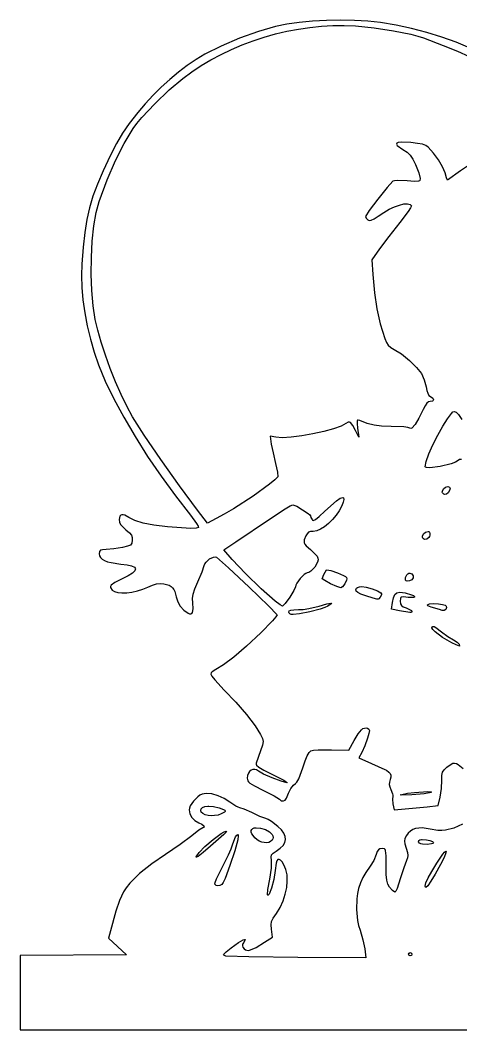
# Model space of a CAD drawing. Extents: x -97 to 313, y -48 to 345.
# Drawn here: x -96.9 to 73.7, y -47.6 to 342.8 of the extents above; entities that cross this region are included whole.
import ezdxf

# ---------------------------------------------------------------- set-up
doc = ezdxf.new("R2010")
doc.units = 0

msp = doc.modelspace()

# ---------------------------------------------------------------- linework, layer by layer
at = {"layer": 'Layer 1'}
for p, q in [((1.931458, 340.356389), (-4.726543, 338.451162)), ((6.27641, 341.229483), (1.931458, 340.356389)), ((11.106612, 341.918237), (6.27641, 341.229483)), ((10.775678, 339.402906), (15.222958, 340.053495)), ((16.283658, 342.417496), (11.106612, 341.918237)), ((15.222958, 340.053495), (19.667636, 340.503406)), ((21.669143, 342.722107), (16.283658, 342.417496)), ((19.667636, 340.503406), (24.094584, 340.748065)), ((27.124661, 342.826914), (21.669143, 342.722107)), ((24.094584, 340.748065), (28.488678, 340.782899)), ((32.511807, 342.726764), (27.124661, 342.826914)), ((28.488678, 340.782899), (32.834792, 340.603333)), ((37.692176, 342.416501), (32.511807, 342.726764)), ((32.834792, 340.603333), (40.150109, 339.883949)), ((42.527361, 341.890972), (37.692176, 342.416501)), ((40.150109, 339.883949), (47.647049, 338.762845)), ((48.614459, 340.90697), (42.527361, 341.890972)), ((54.629792, 339.643739), (48.614459, 340.90697)), ((60.537973, 338.113101), (54.629792, 339.643739)), ((-12.020794, 335.827645), (-19.178399, 332.789594)), ((-4.726543, 338.451162), (-12.020794, 335.827645)), ((-6.736948, 334.885248), (-2.430518, 336.29281)), ((-2.430518, 336.29281), (1.933814, 337.51799)), ((1.933814, 337.51799), (6.340921, 338.556213)), ((6.340921, 338.556213), (10.775678, 339.402906)), ((47.647049, 338.762845), (54.319371, 337.415458)), ((54.319371, 337.415458), (57.03185, 336.711732)), ((57.03185, 336.711732), (59.160833, 336.017222)), ((59.160833, 336.017222), (66.884414, 333.043408)), ((66.303618, 336.326881), (60.537973, 338.113101)), ((71.891341, 334.296901), (66.303618, 336.326881)), ((-19.178399, 332.789594), (-25.426458, 329.640764)), ((-15.115601, 331.54127), (-10.970352, 333.299877)), ((-10.970352, 333.299877), (-6.736948, 334.885248)), ((66.884414, 333.043408), (72.341173, 330.812164)), ((77.265756, 332.034985), (71.891341, 334.296901)), ((-25.426458, 329.640764), (-28.80752, 327.609991)), ((-23.081137, 327.522647), (-19.157572, 329.614002)), ((-19.157572, 329.614002), (-15.115601, 331.54127)), ((72.341173, 330.812164), (76.858822, 328.751487)), ((-32.220352, 325.297174), (-35.630341, 322.732004)), ((-28.80752, 327.609991), (-32.220352, 325.297174)), ((-30.512546, 322.865968), (-26.87117, 325.271777)), ((-26.87117, 325.271777), (-23.081137, 327.522647)), ((-39.186752, 315.884783), (-33.990139, 320.309792)), ((-35.630341, 322.732004), (-39.002873, 319.94417)), ((-33.990139, 320.309792), (-30.512546, 322.865968)), ((-42.303336, 316.963362), (-45.497117, 313.819271)), ((-39.002873, 319.94417), (-42.303336, 316.963362)), ((-45.497117, 313.819271), (-48.549603, 310.541587)), ((-44.785795, 310.514063), (-39.186752, 315.884783)), ((-48.549603, 310.541587), (-51.426181, 307.16)), ((-49.784787, 305.208152), (-44.785795, 310.514063)), ((-51.426181, 307.16), (-54.774846, 302.881558)), ((-51.74599, 302.895287), (-49.784787, 305.208152)), ((-54.774846, 302.881558), (-57.363001, 299.13611)), ((-56.715378, 295.200537), (-53.18125, 300.977569)), ((-53.18125, 300.977569), (-51.74599, 302.895287)), ((-57.363001, 299.13611), (-59.650627, 295.200141)), ((-59.650627, 295.200141), (-62.097708, 290.350139)), ((-60.075497, 288.607375), (-56.715378, 295.200537)), ((48.83485, 295.291182), (48.712914, 294.902358)), ((48.712914, 294.902358), (49.079825, 294.368438)), ((49.451028, 295.539728), (48.83485, 295.291182)), ((49.079825, 294.368438), (51.258611, 292.846042)), ((50.566843, 295.652814), (49.451028, 295.539728)), ((54.318958, 295.491875), (50.566843, 295.652814)), ((51.258611, 292.846042), (52.844893, 291.795854)), ((56.91425, 295.210507), (54.318958, 295.491875)), ((58.768063, 294.849382), (56.91425, 295.210507)), ((60.081837, 294.353098), (58.768063, 294.849382)), ((61.057014, 293.66625), (60.081837, 294.353098)), ((63.110421, 291.461498), (61.057014, 293.66625)), ((-62.097708, 290.350139), (-64.84091, 284.523194)), ((52.844893, 291.795854), (54.039235, 290.647109)), ((54.039235, 290.647109), (55.053733, 289.144826)), ((55.053733, 289.144826), (56.100486, 287.034028)), ((65.042066, 288.824576), (63.110421, 291.461498)), ((-63.284759, 281.145959), (-60.075497, 288.607375)), ((56.100486, 287.034028), (57.401338, 283.772126)), ((66.606167, 286.130227), (65.042066, 288.824576)), ((67.556944, 283.753194), (66.606167, 286.130227)), ((77.753711, 287.361299), (73.510069, 284.555764)), ((-64.84091, 284.523194), (-67.044051, 279.432)), ((-66.366319, 272.764167), (-63.284759, 281.145959)), ((57.401338, 283.772126), (57.94375, 281.627708)), ((57.94375, 281.627708), (57.832979, 280.88554)), ((68.149864, 281.821847), (67.556944, 283.753194)), ((68.544722, 281.019167), (68.149864, 281.821847)), ((73.510069, 284.555764), (68.544722, 281.019167)), ((-67.044051, 279.432), (-68.781508, 274.793813)), ((45.146162, 278.149198), (41.559407, 273.653021)), ((47.289861, 280.560556), (45.146162, 278.149198)), ((47.945903, 280.729501), (47.289861, 280.560556)), ((49.231598, 280.809795), (47.945903, 280.729501)), ((52.951944, 280.684028), (49.231598, 280.809795)), ((55.739511, 280.491533), (52.951944, 280.684028)), ((57.232378, 280.532759), (55.739511, 280.491533)), ((57.61906, 280.66534), (57.232378, 280.532759)), ((57.832979, 280.88554), (57.61906, 280.66534)), ((-68.781508, 274.793813), (-70.127659, 270.325887)), ((41.559407, 273.653021), (38.18984, 269.206305)), ((-70.127659, 270.325887), (-71.15688, 265.745475)), ((-67.499982, 268.51536), (-66.366319, 272.764167)), ((43.800461, 268.490723), (45.960331, 269.696218)), ((45.960331, 269.696218), (48.039175, 270.659641)), ((48.039175, 270.659641), (49.959958, 271.357341)), ((49.959958, 271.357341), (51.645647, 271.765668)), ((51.645647, 271.765668), (53.019207, 271.860973)), ((53.019207, 271.860973), (54.003604, 271.619606)), ((54.234173, 270.303725), (53.289655, 268.851776)), ((54.003604, 271.619606), (54.325794, 271.36528)), ((54.521806, 271.017917), (54.234173, 270.303725)), ((54.325794, 271.36528), (54.521806, 271.017917)), ((-71.15688, 265.745475), (-71.943548, 260.769833)), ((-68.382781, 263.306163), (-67.499982, 268.51536)), ((38.18984, 269.206305), (36.697708, 266.943333)), ((36.697708, 266.943333), (36.967785, 266.31429)), ((36.967785, 266.31429), (37.614931, 265.611597)), ((37.614931, 265.611597), (38.20215, 265.335627)), ((38.969714, 265.450313), (40.065303, 266.009443)), ((40.065303, 266.009443), (41.636597, 267.066806)), ((41.636597, 267.066806), (43.800461, 268.490723)), ((53.289655, 268.851776), (50.023889, 264.579722)), ((-69.005601, 257.408102), (-68.382781, 263.306163)), ((38.20215, 265.335627), (38.969714, 265.450313)), ((50.023889, 264.579722), (45.793647, 259.223591)), ((-71.943548, 260.769833), (-72.562042, 255.116215)), ((45.793647, 259.223591), (42.236319, 254.455)), ((-72.562042, 255.116215), (-73.086736, 248.501875)), ((-69.359324, 251.092704), (-69.005601, 257.408102)), ((42.236319, 254.455), (39.158333, 250.107014)), ((-69.434833, 244.631495), (-69.359324, 251.092704)), ((39.158333, 250.107014), (39.564028, 244.480208)), ((-73.086736, 248.501875), (-73.229438, 244.148047)), ((-73.229438, 244.148047), (-73.077725, 239.521605)), ((-69.223011, 238.296001), (-69.434833, 244.631495)), ((39.564028, 244.480208), (40.234127, 237.440492)), ((-73.077725, 239.521605), (-72.642032, 234.685354)), ((-68.71474, 232.357748), (-69.223011, 238.296001)), ((-72.642032, 234.685354), (-71.932798, 229.702102)), ((40.234127, 237.440492), (41.189879, 231.221951)), ((-67.900903, 227.088264), (-68.71474, 232.357748)), ((41.189879, 231.221951), (42.501281, 225.456723)), ((-71.932798, 229.702102), (-70.960457, 224.634655)), ((-66.921676, 222.926216), (-67.900903, 227.088264)), ((-70.960457, 224.634655), (-69.735447, 219.545819)), ((-65.571581, 218.26512), (-66.921676, 222.926216)), ((42.501281, 225.456723), (44.238333, 219.776944)), ((-69.735447, 219.545819), (-68.268205, 214.498401)), ((44.238333, 219.776944), (44.858554, 218.235717)), ((-63.917342, 213.278172), (-65.571581, 218.26512)), ((44.858554, 218.235717), (45.574469, 217.129904)), ((45.574469, 217.129904), (46.537334, 216.282663)), ((46.537334, 216.282663), (47.898403, 215.517153)), ((47.898403, 215.517153), (50.671712, 213.786032)), ((-68.268205, 214.498401), (-66.569167, 209.555208)), ((-62.025685, 208.138564), (-63.917342, 213.278172)), ((50.671712, 213.786032), (53.758835, 211.296591)), ((53.758835, 211.296591), (56.563781, 208.575869)), ((-66.569167, 209.555208), (-63.982719, 203.275045)), ((-59.963335, 203.019492), (-62.025685, 208.138564)), ((56.563781, 208.575869), (58.490556, 206.150903)), ((-63.982719, 203.275045), (-60.721423, 196.476806)), ((-57.797016, 198.09415), (-59.963335, 203.019492)), ((58.490556, 206.150903), (59.517938, 203.788686)), ((59.517938, 203.788686), (60.210347, 201.009167)), ((60.210347, 201.009167), (60.48478, 199.630727)), ((60.48478, 199.630727), (60.85645, 198.543628)), ((-60.721423, 196.476806), (-56.857668, 189.278835)), ((-55.593455, 193.535731), (-57.797016, 198.09415)), ((61.086221, 195.225095), (60.442132, 194.693256)), ((60.85645, 198.543628), (61.321788, 197.756641)), ((61.771389, 195.391181), (61.086221, 195.225095)), ((61.321788, 197.756641), (61.877222, 197.278542)), ((62.712083, 195.565305), (61.771389, 195.391181)), ((61.877222, 197.278542), (62.770538, 196.621311)), ((62.955602, 195.761898), (62.712083, 195.565305)), ((62.770538, 196.621311), (63.046979, 196.01279)), ((63.046979, 196.01279), (62.955602, 195.761898)), ((-53.419375, 189.517431), (-55.593455, 193.535731)), ((59.099097, 192.330833), (57.437788, 188.891241)), ((59.794598, 193.745292), (59.099097, 192.330833)), ((60.442132, 194.693256), (59.794598, 193.745292)), ((70.020708, 190.769633), (70.624574, 191.331014)), ((70.624574, 191.331014), (71.084722, 191.528264)), ((71.084722, 191.528264), (71.879002, 191.323102)), ((71.879002, 191.323102), (72.742688, 190.417455)), ((-56.857668, 189.278835), (-52.463843, 181.799477)), ((-48.926573, 182.368972), (-53.419375, 189.517431)), ((30.073713, 187.410797), (29.095347, 186.845139)), ((30.5212, 187.410618), (30.073713, 187.410797)), ((30.959091, 187.209382), (30.5212, 187.410618)), ((33.573499, 187.896717), (33.540893, 186.916117)), ((33.689841, 188.114332), (33.573499, 187.896717)), ((33.882776, 188.186163), (33.689841, 188.114332)), ((34.528125, 188.000486), (33.882776, 188.186163)), ((37.465623, 186.871594), (34.528125, 188.000486)), ((57.437788, 188.891241), (55.947125, 186.429441)), ((66.646602, 185.793823), (68.47753, 188.736683)), ((68.47753, 188.736683), (70.020708, 190.769633)), ((72.742688, 190.417455), (73.990064, 188.376083)), ((20.608337, 183.801986), (16.399319, 182.885212)), ((24.361921, 184.813528), (20.608337, 183.801986)), ((27.308211, 185.850894), (24.361921, 184.813528)), ((29.095347, 186.845139), (27.308211, 185.850894)), ((31.860687, 186.166591), (30.959091, 187.209382)), ((32.887708, 184.208125), (31.860687, 186.166591)), ((34.122431, 181.553472), (32.887708, 184.208125)), ((33.540893, 186.916117), (33.725556, 185.028333)), ((33.725556, 185.028333), (34.122431, 181.553472)), ((40.076621, 186.194467), (37.465623, 186.871594)), ((42.958285, 185.860316), (40.076621, 186.194467)), ((46.707778, 185.760347), (42.958285, 185.860316)), ((51.589273, 185.544267), (46.707778, 185.760347)), ((53.134867, 185.313642), (51.589273, 185.544267)), ((53.895625, 185.019514), (53.134867, 185.313642)), ((54.259624, 184.887451), (53.895625, 185.019514)), ((54.73158, 185.090507), (54.259624, 184.887451)), ((55.947125, 186.429441), (54.73158, 185.090507)), ((64.719338, 182.305462), (66.646602, 185.793823)), ((-52.463843, 181.799477), (-47.612337, 174.157076)), ((-42.512997, 172.913043), (-48.926573, 182.368972)), ((2.046111, 181.544653), (-0.15875, 181.959167)), ((-0.15875, 181.959167), (0.291042, 178.942917)), ((4.558263, 181.392924), (2.046111, 181.544653)), ((8.022422, 181.611737), (4.558263, 181.392924)), ((12.086727, 182.132147), (8.022422, 181.611737)), ((16.399319, 182.885212), (12.086727, 182.132147)), ((62.887152, 178.636011), (64.719338, 182.305462)), ((0.291042, 178.942917), (0.96225, 175.47237)), ((61.34146, 175.149878), (62.887152, 178.636011)), ((-47.612337, 174.157076), (-42.375539, 166.469979)), ((-35.273166, 162.723787), (-42.512997, 172.913043)), ((0.96225, 175.47237), (1.940278, 171.367014)), ((59.875208, 170.185208), (60.273674, 172.211474)), ((60.273674, 172.211474), (61.34146, 175.149878)), ((71.599313, 171.923661), (69.914066, 171.304879)), ((72.654583, 172.548819), (71.599313, 171.923661)), ((73.205182, 172.894309), (72.654583, 172.548819)), ((73.895882, 172.935612), (73.205182, 172.894309)), ((1.940278, 171.367014), (2.692604, 168.000544)), ((2.692604, 168.000544), (2.822222, 166.304653)), ((59.999359, 169.97791), (59.875208, 170.185208)), ((60.352015, 169.843564), (59.999359, 169.97791)), ((61.624073, 169.771772), (60.352015, 169.843564)), ((65.603794, 170.262096), (61.624073, 169.771772)), ((69.914066, 171.304879), (65.603794, 170.262096)), ((-42.375539, 166.469979), (-36.825839, 158.856528)), ((1.706962, 165.115035), (-0.425259, 163.358854)), ((2.822222, 166.304653), (1.706962, 165.115035)), ((-28.301597, 153.375347), (-35.273166, 162.723787)), ((-0.425259, 163.358854), (-6.776563, 158.801213)), ((66.502588, 160.35834), (66.544029, 160.760313)), ((66.613264, 160.007569), (66.502588, 160.35834)), ((66.544029, 160.760313), (66.987166, 161.597082)), ((66.987166, 161.597082), (67.75047, 162.276299)), ((67.75047, 162.276299), (68.641736, 162.556389)), ((68.756389, 160.113403), (68.097222, 159.572367)), ((68.641736, 162.556389), (69.267184, 162.321413)), ((68.641736, 162.556389), (68.641736, 162.556389)), ((69.332294, 160.935339), (68.756389, 160.113403)), ((69.267184, 162.321413), (69.499965, 161.726203)), ((69.499965, 161.726203), (69.332294, 160.935339)), ((-36.825839, 158.856528), (-31.035625, 151.435069)), ((-6.776563, 158.801213), (-14.303647, 153.940553)), ((21.052014, 152.978472), (25.557206, 156.999225)), ((25.557206, 156.999225), (27.01065, 157.993741)), ((27.01065, 157.993741), (27.94, 158.314236)), ((28.101948, 156.454393), (27.543125, 155.024583)), ((27.94, 158.314236), (28.303942, 158.099386)), ((27.94, 158.314236), (27.94, 158.314236)), ((28.356739, 157.479383), (28.101948, 156.454393)), ((28.303942, 158.099386), (28.356739, 157.479383)), ((67.043942, 159.519329), (66.613264, 160.007569)), ((67.5325, 159.374302), (67.043942, 159.519329)), ((68.097222, 159.572367), (67.5325, 159.374302)), ((-24.4475, 148.374722), (-28.301597, 153.375347)), ((-14.303647, 153.940553), (-17.905595, 151.805597)), ((-0.432153, 149.865208), (5.632629, 153.827136)), ((5.632629, 153.827136), (7.658217, 155.031949)), ((7.658217, 155.031949), (8.616597, 155.474375)), ((8.616597, 155.474375), (10.114021, 154.889576)), ((10.114021, 154.889576), (12.415808, 153.554048)), ((12.415808, 153.554048), (14.528962, 152.096096)), ((18.858778, 150.931286), (21.052014, 152.978472)), ((26.586781, 153.170692), (25.384419, 151.383915)), ((27.543125, 155.024583), (26.586781, 153.170692)), ((-58.522645, 150.465322), (-58.587569, 149.732917)), ((-58.587569, 149.732917), (-58.458305, 148.736349)), ((-58.33119, 151.020299), (-58.522645, 150.465322)), ((-58.458305, 148.736349), (-58.025317, 147.815798)), ((-58.018183, 151.396735), (-58.33119, 151.020299)), ((-57.588599, 151.59352), (-58.018183, 151.396735)), ((-57.047415, 151.609545), (-57.588599, 151.59352)), ((-56.399607, 151.443697), (-57.047415, 151.609545)), ((-54.804028, 150.561944), (-56.399607, 151.443697)), ((-52.501571, 149.353603), (-54.804028, 150.561944)), ((-49.316737, 148.365155), (-52.501571, 149.353603)), ((-45.153744, 147.573314), (-49.316737, 148.365155)), ((-31.035625, 151.435069), (-28.665952, 148.230606)), ((-21.078472, 150.085694), (-24.4475, 148.374722)), ((-17.905595, 151.805597), (-21.078472, 150.085694)), ((-13.387917, 141.133958), (-0.432153, 149.865208)), ((14.528962, 152.096096), (15.20449, 151.517557)), ((15.20449, 151.517557), (15.460486, 151.144028)), ((15.460486, 151.144028), (15.643492, 150.513281)), ((15.643492, 150.513281), (16.069028, 149.697639)), ((16.069028, 149.697639), (16.276662, 149.482198)), ((16.276662, 149.482198), (16.555806, 149.414561)), ((16.555806, 149.414561), (17.422882, 149.784546)), ((17.422882, 149.784546), (18.858778, 150.931286)), ((23.998176, 149.71962), (22.490189, 148.233176)), ((25.384419, 151.383915), (23.998176, 149.71962)), ((-58.025317, 147.815798), (-57.220816, 146.868233)), ((-57.220816, 146.868233), (-55.977014, 145.790625)), ((-55.977014, 145.790625), (-54.651017, 144.658749)), ((-54.651017, 144.658749), (-53.88461, 143.735581)), ((-39.916806, 146.954792), (-45.153744, 147.573314)), ((-30.883031, 146.288619), (-39.916806, 146.954792)), ((-28.818366, 146.34761), (-30.883031, 146.288619)), ((-27.922361, 146.654931), (-28.818366, 146.34761)), ((-28.665952, 148.230606), (-28.039577, 147.160772)), ((-28.039577, 147.160772), (-27.922361, 146.654931)), ((14.737598, 144.798674), (14.162455, 144.261808)), ((15.484567, 145.086273), (14.737598, 144.798674)), ((16.483542, 145.173264), (15.484567, 145.086273)), ((17.857135, 145.394626), (16.483542, 145.173264)), ((19.357531, 146.015311), (17.857135, 145.394626)), ((20.922595, 146.97995), (19.357531, 146.015311)), ((22.490189, 148.233176), (20.922595, 146.97995)), ((59.263988, 144.212718), (60.036882, 144.893811)), ((60.036882, 144.893811), (60.96, 145.173264)), ((60.96, 145.173264), (61.344742, 145.078565)), ((60.96, 145.173264), (60.96, 145.173264)), ((61.344742, 145.078565), (61.599284, 144.80094)), ((61.599284, 144.80094), (61.717188, 144.350085)), ((-53.756812, 140.589983), (-54.258587, 139.891664)), ((-53.88461, 143.735581), (-53.560273, 142.821289)), ((-53.560486, 141.716042), (-53.756812, 140.589983)), ((-53.560273, 142.821289), (-53.560486, 141.716042)), ((-18.079861, 138.011875), (-13.387917, 141.133958)), ((13.05765, 141.843692), (12.972718, 141.236404)), ((12.972718, 141.236404), (13.058345, 140.690772)), ((13.678958, 143.427014), (13.05765, 141.843692)), ((13.058345, 140.690772), (13.329586, 140.16085)), ((14.162455, 144.261808), (13.678958, 143.427014)), ((58.793748, 142.95401), (58.827572, 143.365874)), ((58.913889, 142.589167), (58.793748, 142.95401)), ((58.827572, 143.365874), (59.263988, 144.212718)), ((59.230601, 142.240908), (58.913889, 142.589167)), ((59.620175, 142.059688), (59.230601, 142.240908)), ((60.489647, 142.145186), (59.620175, 142.059688)), ((61.265771, 142.739306), (60.489647, 142.145186)), ((61.538661, 143.193864), (61.265771, 142.739306)), ((61.692014, 143.735694), (61.538661, 143.193864)), ((61.717188, 144.350085), (61.692014, 143.735694)), ((-66.23286, 137.359031), (-66.313403, 136.50375)), ((-65.870789, 137.845572), (-66.23286, 137.359031)), ((-65.046518, 138.073512), (-65.870789, 137.845572)), ((-63.579375, 138.152986), (-65.046518, 138.073512)), ((-60.605632, 138.413895), (-63.579375, 138.152986)), ((-57.299931, 138.955556), (-60.605632, 138.413895)), ((-55.346173, 139.415412), (-57.299931, 138.955556)), ((-54.258587, 139.891664), (-55.346173, 139.415412)), ((-14.887222, 134.351806), (-18.079861, 138.011875)), ((13.329586, 140.16085), (13.801499, 139.600695)), ((13.801499, 139.600695), (15.407569, 138.205903)), ((15.407569, 138.205903), (17.315521, 136.379606)), ((-66.313403, 136.50375), (-66.188974, 135.729629)), ((-66.188974, 135.729629), (-65.812534, 135.039141)), ((-65.812534, 135.039141), (-65.17935, 134.430187)), ((-65.17935, 134.430187), (-64.28469, 133.900669)), ((-64.28469, 133.900669), (-63.123824, 133.44849)), ((-63.123824, 133.44849), (-61.692019, 133.07155)), ((-61.692019, 133.07155), (-57.996667, 132.535)), ((-25.398972, 132.592373), (-24.935405, 133.280918)), ((-24.935405, 133.280918), (-23.599866, 134.506114)), ((-23.599866, 134.506114), (-22.117085, 135.250665)), ((-22.117085, 135.250665), (-21.469466, 135.338406)), ((-21.469466, 135.338406), (-20.963819, 135.180833)), ((-20.963819, 135.180833), (-16.309537, 131.087418)), ((-9.748792, 128.929244), (-14.887222, 134.351806)), ((18.168756, 133.236539), (17.111964, 131.332478)), ((17.315521, 136.379606), (17.991147, 135.520754)), ((17.991147, 135.520754), (18.353264, 134.845694)), ((18.397759, 134.116076), (18.168756, 133.236539)), ((18.353264, 134.845694), (18.397759, 134.116076)), ((-57.996667, 132.535), (-55.548063, 132.225833)), ((-55.548063, 132.225833), (-53.779481, 131.812598)), ((-53.496422, 128.995625), (-55.121242, 127.969531)), ((-53.779481, 131.812598), (-52.690472, 131.289128)), ((-52.549389, 129.88681), (-53.496422, 128.995625)), ((-52.690472, 131.289128), (-52.400668, 130.984128)), ((-52.28059, 130.649255), (-52.549389, 129.88681)), ((-52.400668, 130.984128), (-52.28059, 130.649255)), ((-28.142847, 125.602917), (-26.471464, 129.552844)), ((-26.471464, 129.552844), (-25.646944, 131.908819)), ((-25.646944, 131.908819), (-25.398972, 132.592373)), ((-16.309537, 131.087418), (-8.32645, 123.640783)), ((-3.585293, 122.995839), (-9.748792, 128.929244)), ((13.642023, 128.903059), (12.982329, 128.431183)), ((14.155208, 129.077778), (13.642023, 128.903059)), ((14.861225, 129.256795), (14.155208, 129.077778)), ((15.626308, 129.743045), (14.861225, 129.256795)), ((17.111964, 131.332478), (15.626308, 129.743045)), ((20.626155, 128.503966), (21.598819, 130.259583)), ((21.598819, 130.259583), (21.74875, 130.3125)), ((21.74875, 130.3125), (23.387451, 129.991599)), ((21.74875, 130.3125), (21.74875, 130.3125)), ((23.387451, 129.991599), (25.914454, 129.124978)), ((25.914454, 129.124978), (28.281244, 128.10467)), ((53.131682, 128.756671), (53.595764, 128.963125)), ((53.595764, 128.963125), (53.728056, 128.980764)), ((53.728056, 128.980764), (53.860347, 128.980764)), ((53.728056, 128.980764), (53.728056, 128.980764)), ((53.860347, 128.980764), (54.304209, 128.901682)), ((54.304209, 128.901682), (54.67812, 128.686917)), ((-60.270523, 125.382155), (-61.707206, 124.354316)), ((-57.423403, 126.802361), (-60.270523, 125.382155)), ((-55.121242, 127.969531), (-57.423403, 126.802361)), ((-44.118556, 124.820837), (-42.743371, 124.963166)), ((-42.743371, 124.963166), (-41.301458, 124.835625)), ((-29.284819, 122.901109), (-28.142847, 125.602917)), ((10.203398, 125.140394), (9.804859, 124.358949)), ((11.488401, 126.909616), (10.203398, 125.140394)), ((12.982329, 128.431183), (11.488401, 126.909616)), ((19.958403, 126.837639), (20.626155, 128.503966)), ((20.968211, 126.115126), (19.958403, 126.837639)), ((23.253152, 124.917952), (20.968211, 126.115126)), ((28.281244, 128.10467), (29.076898, 127.659394)), ((29.355803, 126.265438), (28.707292, 124.888542)), ((29.076898, 127.659394), (29.439306, 127.322708)), ((29.480117, 126.873958), (29.355803, 126.265438)), ((29.439306, 127.322708), (29.480117, 126.873958)), ((52.273624, 127.314625), (52.747133, 128.370331)), ((52.289205, 126.309262), (52.273624, 127.314625)), ((52.516021, 125.985853), (52.289205, 126.309262)), ((52.907847, 125.8675), (52.516021, 125.985853)), ((52.747133, 128.370331), (53.131682, 128.756671)), ((53.770856, 126.043225), (52.907847, 125.8675)), ((54.654097, 126.449583), (53.770856, 126.043225)), ((54.999336, 126.765718), (54.654097, 126.449583)), ((54.67812, 128.686917), (55.159052, 127.986091)), ((55.189069, 127.149807), (54.999336, 126.765718)), ((55.159052, 127.986091), (55.189069, 127.149807)), ((-61.707206, 124.354316), (-61.969841, 123.904984)), ((-61.969841, 123.904984), (-61.967717, 123.454684)), ((-61.967717, 123.454684), (-61.286319, 122.419097)), ((-61.286319, 122.419097), (-60.439645, 121.864999)), ((-60.439645, 121.864999), (-59.158208, 121.524907)), ((-59.158208, 121.524907), (-57.534973, 121.391133)), ((-57.534973, 121.391133), (-55.662906, 121.455991)), ((-55.662906, 121.455991), (-53.634972, 121.711793)), ((-53.634972, 121.711793), (-51.544137, 122.150851)), ((-51.544137, 122.150851), (-49.483366, 122.765478)), ((-49.483366, 122.765478), (-47.545625, 123.547986)), ((-47.545625, 123.547986), (-45.646234, 124.363991)), ((-45.646234, 124.363991), (-44.118556, 124.820837)), ((-41.301458, 124.835625), (-39.290995, 124.303916)), ((-39.290995, 124.303916), (-38.526817, 123.898002)), ((-38.526817, 123.898002), (-37.902327, 123.376739)), ((-37.902327, 123.376739), (-37.401764, 122.723644)), ((-37.401764, 122.723644), (-37.00937, 121.922234)), ((-37.00937, 121.922234), (-36.486042, 119.808542)), ((-29.923236, 120.910535), (-29.284819, 122.901109)), ((-8.32645, 123.640783), (-0.777273, 116.399103)), ((1.817624, 118.207223), (-3.585293, 122.995839)), ((8.995908, 122.346772), (7.408333, 119.711528)), ((9.657292, 123.750833), (8.995908, 122.346772)), ((9.804859, 124.358949), (9.657292, 123.750833)), ((25.6965, 123.794268), (23.253152, 124.917952)), ((27.181528, 123.292222), (25.6965, 123.794268)), ((27.824101, 123.75815), (27.181528, 123.292222)), ((28.707292, 124.888542), (27.824101, 123.75815)), ((32.975903, 122.613125), (33.212715, 123.141061)), ((33.117929, 122.082388), (32.975903, 122.613125)), ((33.777651, 121.532753), (33.117929, 122.082388)), ((33.212715, 123.141061), (33.683838, 123.512461)), ((33.683838, 123.512461), (34.376462, 123.72744)), ((35.002227, 120.934606), (33.777651, 121.532753)), ((34.376462, 123.72744), (35.277778, 123.786111)), ((35.277778, 123.786111), (37.067386, 123.563927)), ((35.277778, 123.786111), (35.277778, 123.786111)), ((37.067386, 123.563927), (39.281806, 122.957083)), ((39.281806, 122.957083), (41.463696, 122.131876)), ((41.463696, 122.131876), (42.650165, 121.387962)), ((42.650165, 121.387962), (42.903615, 121.012702)), ((48.078515, 120.698506), (48.869779, 121.420288)), ((48.869779, 121.420288), (49.988611, 121.687083)), ((49.988611, 121.687083), (52.114097, 121.431319)), ((49.988611, 121.687083), (49.988611, 121.687083)), ((52.114097, 121.431319), (54.597375, 120.688317)), ((-36.486042, 119.808542), (-35.939772, 117.946143)), ((-35.939772, 117.946143), (-34.936932, 116.186639)), ((-30.149913, 119.246498), (-29.923236, 120.910535)), ((-30.056667, 117.524306), (-30.149913, 119.246498)), ((-29.928211, 115.225573), (-30.056667, 117.524306)), ((3.675848, 116.759596), (1.817624, 118.207223)), ((5.679459, 117.237644), (4.674306, 116.219028)), ((7.408333, 119.711528), (5.679459, 117.237644)), ((21.815494, 117.09744), (23.327431, 117.409653)), ((23.407586, 117.130731), (22.145625, 116.263125)), ((23.327431, 117.409653), (23.540843, 117.34403)), ((23.327431, 117.409653), (23.327431, 117.409653)), ((23.540843, 117.34403), (23.407586, 117.130731)), ((36.838819, 120.258333), (35.002227, 120.934606)), ((39.709941, 119.302401), (36.838819, 120.258333)), ((41.190711, 118.931471), (39.709941, 119.302401)), ((41.60381, 118.947172), (41.190711, 118.931471)), ((41.902236, 119.087271), (41.60381, 118.947172)), ((42.465625, 119.711528), (41.902236, 119.087271)), ((42.948409, 120.61722), (42.465625, 119.711528)), ((42.903615, 121.012702), (42.948409, 120.61722)), ((46.848889, 115.081319), (47.192847, 117.665417)), ((47.192847, 117.665417), (47.543358, 119.465596)), ((47.543358, 119.465596), (48.078515, 120.698506)), ((50.269121, 119.237448), (50.217917, 118.168125)), ((50.217917, 118.168125), (50.303951, 117.187427)), ((50.385652, 119.555386), (50.269121, 119.237448)), ((50.303951, 117.187427), (50.634755, 116.509389)), ((50.609491, 119.751239), (50.385652, 119.555386)), ((51.51916, 119.84389), (50.609491, 119.751239)), ((53.278264, 119.649792), (51.51916, 119.84389)), ((55.317967, 119.586339), (53.278264, 119.649792)), ((54.597375, 120.688317), (55.334239, 120.325217)), ((55.711849, 119.747826), (55.317967, 119.586339)), ((55.334239, 120.325217), (55.711501, 120.002919)), ((55.711501, 120.002919), (55.711849, 119.747826)), ((60.698344, 116.799856), (61.511768, 117.154391)), ((61.511768, 117.154391), (63.076667, 117.303819)), ((63.076667, 117.303819), (64.999306, 117.171528)), ((63.076667, 117.303819), (63.076667, 117.303819)), ((64.999306, 117.171528), (66.569054, 116.904387)), ((-34.936932, 116.186639), (-33.573143, 114.661609)), ((-33.573143, 114.661609), (-31.944028, 113.502639)), ((-31.944028, 113.502639), (-31.353348, 113.260662)), ((-31.353348, 113.260662), (-30.865601, 113.22811)), ((-30.865601, 113.22811), (-30.48, 113.406654)), ((-30.48, 113.406654), (-30.195759, 113.797965)), ((-30.195759, 113.797965), (-29.928211, 115.225573)), ((-0.777273, 116.399103), (2.575278, 112.920556)), ((4.674306, 116.219028), (3.675848, 116.759596)), ((7.082014, 113.952431), (7.260622, 114.418823)), ((7.171312, 113.543991), (7.082014, 113.952431)), ((7.460232, 113.253712), (7.171312, 113.543991)), ((7.260622, 114.418823), (7.875067, 114.714147)), ((7.980308, 113.081964), (7.460232, 113.253712)), ((7.875067, 114.714147), (9.04328, 114.868942)), ((11.242839, 113.281616), (8.763077, 113.029119)), ((9.04328, 114.868942), (10.883194, 114.91375)), ((10.883194, 114.91375), (12.683871, 115.014618)), ((15.151806, 114.014167), (11.242839, 113.281616)), ((12.683871, 115.014618), (14.773035, 115.289303)), ((14.773035, 115.289303), (18.776597, 116.192569)), ((19.265932, 115.100172), (15.151806, 114.014167)), ((18.776597, 116.192569), (21.815494, 117.09744)), ((20.97514, 115.708776), (19.265932, 115.100172)), ((22.145625, 116.263125), (20.97514, 115.708776)), ((49.979792, 114.428681), (46.848889, 115.081319)), ((53.936098, 113.73883), (49.979792, 114.428681)), ((50.634755, 116.509389), (51.319379, 116.00808)), ((51.319379, 116.00808), (52.466875, 115.557569)), ((52.466875, 115.557569), (54.060509, 114.860803)), ((54.577222, 113.842406), (53.936098, 113.73883)), ((54.060509, 114.860803), (54.546154, 114.514193)), ((54.546154, 114.514193), (54.724653, 114.225833)), ((54.724653, 114.225833), (54.577222, 113.842406)), ((60.641311, 116.576892), (60.698344, 116.799856)), ((60.853596, 116.340115), (60.641311, 116.576892)), ((62.194722, 115.875069), (60.853596, 116.340115)), ((65.343264, 114.91375), (62.194722, 115.875069)), ((66.442844, 114.560426), (65.343264, 114.91375)), ((67.259692, 114.571907), (66.442844, 114.560426)), ((66.569054, 116.904387), (67.556033, 116.596921)), ((67.810652, 114.952747), (67.259692, 114.571907)), ((67.556033, 116.596921), (68.042965, 116.210751)), ((68.112569, 115.7075), (67.810652, 114.952747)), ((68.042965, 116.210751), (68.112569, 115.7075)), ((0.709286, 110.541789), (-3.799318, 105.947797)), ((2.074737, 112.107973), (0.709286, 110.541789)), ((2.575278, 112.920556), (2.074737, 112.107973)), ((8.763077, 113.029119), (7.980308, 113.081964)), ((-3.799318, 105.947797), (-9.316474, 100.736937)), ((62.450486, 107.893472), (62.534235, 108.283901)), ((62.777415, 107.248071), (62.450486, 107.893472)), ((62.534235, 108.283901), (62.794444, 108.440278)), ((63.667454, 106.353143), (62.777415, 107.248071)), ((62.794444, 108.440278), (63.296158, 108.341683)), ((62.794444, 108.440278), (62.794444, 108.440278)), ((63.296158, 108.341683), (64.031499, 107.951809)), ((66.592378, 104.174812), (63.667454, 106.353143)), ((64.031499, 107.951809), (66.242847, 106.279514)), ((66.242847, 106.279514), (68.666927, 104.476944)), ((70.136286, 102.078693), (66.592378, 104.174812)), ((68.666927, 104.476944), (70.8025, 103.227986)), ((71.800056, 101.28653), (70.136286, 102.078693)), ((70.8025, 103.227986), (72.256052, 102.38615)), ((72.256052, 102.38615), (73.042639, 101.561111)), ((73.042639, 101.561111), (73.210208, 100.785)), ((-9.316474, 100.736937), (-14.208125, 96.507569)), ((73.210208, 100.785), (71.800056, 101.28653)), ((-14.208125, 96.507569), (-18.251594, 93.525248)), ((-23.016243, 90.435378), (-23.1775, 90.007639)), ((-23.1775, 90.007639), (-22.761925, 89.233744)), ((-22.576971, 90.914501), (-23.016243, 90.435378)), ((-21.131389, 91.789167), (-22.576971, 90.914501)), ((-18.251594, 93.525248), (-21.131389, 91.789167)), ((-22.761925, 89.233744), (-21.630534, 87.810947)), ((-21.630534, 87.810947), (-17.912292, 83.825208)), ((-17.912292, 83.825208), (-13.422721, 79.089696)), ((-13.422721, 79.089696), (-9.298609, 74.291102)), ((-9.298609, 74.291102), (-5.960174, 69.944647)), ((-5.960174, 69.944647), (-3.827639, 66.565556)), ((-3.827639, 66.565556), (-3.11242, 65.063877)), ((32.393819, 64.325417), (33.903902, 66.87768)), ((33.903902, 66.87768), (35.193765, 68.443995)), ((35.193765, 68.443995), (35.790518, 68.888561)), ((35.790518, 68.888561), (36.373499, 69.124006)), ((36.373499, 69.124006), (36.956471, 69.162788)), ((36.956471, 69.162788), (37.553194, 69.017361)), ((37.553194, 69.017361), (38.079299, 68.70861)), ((38.088976, 67.069534), (37.579653, 65.216181)), ((38.079299, 68.70861), (38.256709, 68.146506)), ((38.256709, 68.146506), (38.088976, 67.069534)), ((-3.13377, 62.539029), (-3.880556, 60.356667)), ((-2.879427, 63.9149), (-3.13377, 62.539029)), ((-3.11242, 65.063877), (-2.879427, 63.9149)), ((30.338889, 60.515417), (32.393819, 64.325417)), ((37.579653, 65.216181), (36.520163, 62.183757)), ((-3.880556, 60.356667), (-5.582708, 55.514792)), ((14.17392, 58.31876), (14.914729, 59.607312)), ((14.914729, 59.607312), (15.601597, 60.268472)), ((15.601597, 60.268472), (16.616624, 60.539343)), ((16.616624, 60.539343), (18.38794, 60.715548)), ((18.38794, 60.715548), (23.618472, 60.744722)), ((23.618472, 60.744722), (30.338889, 60.515417)), ((35.365972, 59.686389), (34.140069, 57.578542)), ((36.520163, 62.183757), (35.365972, 59.686389)), ((-5.582708, 55.514792), (-5.620096, 55.171154)), ((-5.620096, 55.171154), (-5.48606, 54.816072)), ((-5.48606, 54.816072), (-4.574777, 53.98278)), ((12.488333, 53.768542), (13.368633, 56.380082)), ((13.368633, 56.380082), (14.17392, 58.31876)), ((34.140069, 57.578542), (39.043681, 55.347222)), ((39.043681, 55.347222), (44.29125, 53.107083)), ((68.2625, 53.989028), (69.929173, 55.208264)), ((69.929173, 55.208264), (70.618104, 55.493618)), ((70.618104, 55.493618), (71.27399, 55.557883)), ((71.27399, 55.557883), (71.944252, 55.397379)), ((71.944252, 55.397379), (72.676309, 55.008422)), ((72.676309, 55.008422), (74.515486, 53.530417)), ((-8.900614, 50.806534), (-9.013472, 49.799792)), ((-8.587789, 51.663876), (-8.900614, 50.806534)), ((-8.113616, 52.348841), (-8.587789, 51.663876)), ((-7.516719, 52.838454), (-8.113616, 52.348841)), ((-6.835718, 53.109741), (-7.516719, 52.838454)), ((-6.109234, 53.139726), (-6.835718, 53.109741)), ((-5.37589, 52.905433), (-6.109234, 53.139726)), ((-4.674306, 52.383889), (-5.37589, 52.905433)), ((-2.739469, 51.281671), (-4.674306, 52.383889)), ((-4.574777, 53.98278), (-2.590985, 52.837317)), ((0.673232, 49.806417), (-2.739469, 51.281671)), ((-2.590985, 52.837317), (0.723194, 51.202083)), ((0.723194, 51.202083), (5.123733, 48.941213)), ((10.899463, 49.460559), (12.488333, 53.768542)), ((44.29125, 53.107083), (44.868106, 52.810036)), ((44.868106, 52.810036), (45.764097, 52.092847)), ((45.764097, 52.092847), (46.298511, 51.50736)), ((46.298511, 51.50736), (46.545642, 50.91095)), ((46.545642, 50.91095), (46.523269, 50.186703)), ((66.322222, 49.006042), (66.342879, 50.814722)), ((66.342879, 50.814722), (66.591266, 52.034543)), ((66.591266, 52.034543), (67.190201, 52.985859)), ((67.190201, 52.985859), (68.2625, 53.989028)), ((-9.013472, 49.799792), (-8.837108, 48.76436)), ((-8.837108, 48.76436), (-8.540989, 48.311275)), ((-8.540989, 48.311275), (-8.038989, 47.849642)), ((-8.038989, 47.849642), (-6.215577, 46.745833)), ((4.161626, 48.519673), (0.673232, 49.806417)), ((6.323542, 47.982986), (4.161626, 48.519673)), ((5.123733, 48.941213), (6.2162, 48.245871)), ((6.2162, 48.245871), (6.40457, 48.053697)), ((6.40457, 48.053697), (6.323542, 47.982986)), ((7.897525, 45.676534), (8.852707, 46.995326)), ((8.852707, 46.995326), (9.674931, 47.639028)), ((9.674931, 47.639028), (10.217157, 48.184808)), ((10.217157, 48.184808), (10.899463, 49.460559)), ((45.988582, 48.229155), (45.955218, 47.32116)), ((45.955218, 47.32116), (46.159228, 46.389096)), ((46.249167, 49.217708), (45.988582, 48.229155)), ((46.523269, 50.186703), (46.249167, 49.217708)), ((66.155173, 45.707943), (66.322222, 49.006042)), ((-27.321385, 43.113521), (-28.18544, 42.489323)), ((-26.484792, 43.537986), (-27.321385, 43.113521)), ((-24.879653, 43.820208), (-26.484792, 43.537986)), ((-22.722715, 43.62052), (-24.879653, 43.820208)), ((-24.879653, 43.820208), (-24.879653, 43.820208)), ((-20.336109, 42.956814), (-22.722715, 43.62052)), ((-17.930423, 41.889163), (-20.336109, 42.956814)), ((-6.215577, 46.745833), (-2.963333, 45.143125)), ((-2.963333, 45.143125), (1.432953, 42.904818)), ((6.200069, 42.003403), (6.96233, 43.930082)), ((6.96233, 43.930082), (7.897525, 45.676534)), ((46.159228, 46.389096), (46.610764, 45.328333)), ((46.610764, 45.328333), (47.225295, 43.732347)), ((47.225295, 43.732347), (47.334109, 43.119824)), ((47.334109, 43.119824), (47.281042, 42.744236)), ((50.236676, 43.246079), (50.861736, 43.47625)), ((50.663549, 43.136163), (50.236676, 43.246079)), ((54.724653, 43.273403), (50.663549, 43.136163)), ((50.861736, 43.47625), (52.993586, 43.872329)), ((52.993586, 43.872329), (55.733591, 44.201735)), ((59.420293, 43.699792), (54.724653, 43.273403)), ((55.733591, 44.201735), (60.871806, 44.516944)), ((62.124167, 44.208264), (59.420293, 43.699792)), ((60.871806, 44.516944), (62.121421, 44.447087)), ((60.871806, 44.516944), (60.871806, 44.516944)), ((62.121421, 44.447087), (62.303665, 44.350317)), ((62.303665, 44.350317), (62.124167, 44.208264)), ((65.643125, 42.409097), (66.155173, 45.707943)), ((-29.824554, 40.847811), (-31.059377, 39.025624)), ((-28.18544, 42.489323), (-29.824554, 40.847811)), ((-15.71625, 40.477639), (-17.930423, 41.889163)), ((-13.42592, 38.939449), (-15.71625, 40.477639)), ((1.432953, 42.904818), (3.510139, 41.57125)), ((3.510139, 41.57125), (4.154145, 41.009419)), ((4.154145, 41.009419), (4.953109, 40.915703)), ((4.953109, 40.915703), (5.703071, 41.257799)), ((5.703071, 41.257799), (6.200069, 42.003403)), ((47.281042, 42.744236), (47.168131, 41.662606)), ((47.168131, 41.662606), (47.378056, 39.842639)), ((47.378056, 39.842639), (47.819028, 37.496667)), ((60.607222, 38.687292), (64.884653, 39.110625)), ((64.884653, 39.110625), (65.643125, 42.409097)), ((-31.418068, 38.17558), (-31.547153, 37.434931)), ((-31.547153, 37.434931), (-31.27081, 35.961934)), ((-31.059377, 39.025624), (-31.418068, 38.17558)), ((-31.27081, 35.961934), (-30.490535, 34.589594)), ((-27.040417, 37.249722), (-26.847925, 37.937273)), ((-26.823693, 36.585537), (-27.040417, 37.249722)), ((-26.847925, 37.937273), (-26.297066, 38.44457)), ((-26.226729, 36.035212), (-26.823693, 36.585537)), ((-26.297066, 38.44457), (-25.427761, 38.766752)), ((-25.329337, 35.612447), (-26.226729, 36.035212)), ((-25.427761, 38.766752), (-24.279931, 38.898958)), ((-24.211329, 35.330942), (-25.329337, 35.612447)), ((-24.279931, 38.898958), (-23.935972, 38.898958)), ((-24.279931, 38.898958), (-24.279931, 38.898958)), ((-22.952517, 35.204398), (-24.211329, 35.330942)), ((-23.935972, 38.898958), (-22.049471, 38.717372)), ((-21.632713, 35.246514), (-22.952517, 35.204398)), ((-22.049471, 38.717372), (-19.870208, 38.202222)), ((-20.331728, 35.470991), (-21.632713, 35.246514)), ((-19.129375, 35.891528), (-20.331728, 35.470991)), ((-19.870208, 38.202222), (-18.187289, 37.620122)), ((-17.855467, 36.581664), (-19.129375, 35.891528)), ((-18.187289, 37.620122), (-17.732318, 37.366706)), ((-17.571231, 36.862089), (-17.855467, 36.581664)), ((-17.732318, 37.366706), (-17.528574, 37.118899)), ((-17.528574, 37.118899), (-17.571231, 36.862089)), ((-12.514183, 38.471239), (-13.42592, 38.939449)), ((-11.923889, 38.299236), (-12.514183, 38.471239)), ((-10.164571, 37.748605), (-11.923889, 38.299236)), ((-7.258403, 36.420694), (-10.164571, 37.748605)), ((-4.118776, 34.961966), (-7.258403, 36.420694)), ((47.819028, 37.496667), (52.07, 37.884722)), ((52.07, 37.884722), (60.607222, 38.687292)), ((-30.490535, 34.589594), (-29.279454, 33.411814)), ((-29.279454, 33.411814), (-27.710694, 32.5225)), ((-27.710694, 32.5225), (-26.557308, 31.905772)), ((-26.557308, 31.905772), (-25.854315, 31.270457)), ((-25.854315, 31.270457), (-25.717914, 30.77389)), ((-1.790347, 34.101181), (-4.118776, 34.961966)), ((-0.878174, 33.730077), (-1.790347, 34.101181)), ((0.307879, 33.041043), (-0.878174, 33.730077)), ((2.883958, 31.102569), (0.307879, 33.041043)), ((74.356736, 31.922778), (70.899278, 30.452344)), ((-30.488819, 27.433681), (-35.007101, 24.038896)), ((-27.716073, 29.651067), (-30.488819, 27.433681)), ((-26.264306, 30.573403), (-27.716073, 29.651067)), ((-25.898498, 30.626803), (-26.264306, 30.573403)), ((-25.717914, 30.77389), (-25.898498, 30.626803)), ((-18.0975, 27.998125), (-23.212778, 23.464931)), ((-22.159159, 26.055634), (-19.061513, 28.331412)), ((-19.061513, 28.331412), (-17.90342, 29.021698)), ((-17.138803, 28.887525), (-18.0975, 27.998125)), ((-17.90342, 29.021698), (-17.189097, 29.268125)), ((-17.189097, 29.268125), (-17.023108, 29.161932)), ((-17.189097, 29.268125), (-17.189097, 29.268125)), ((-17.023108, 29.161932), (-17.138803, 28.887525)), ((-13.522813, 27.031568), (-13.068949, 27.7585)), ((-13.068949, 27.7585), (-12.717639, 28.006944)), ((-12.717639, 28.006944), (-12.561409, 27.880074)), ((-12.717639, 28.006944), (-12.717639, 28.006944)), ((-12.490786, 27.496568), (-12.664722, 25.907917)), ((-12.561409, 27.880074), (-12.490786, 27.496568)), ((-7.488165, 29.473073), (-7.284214, 29.925238)), ((-7.47984, 28.913709), (-7.488165, 29.473073)), ((-7.248779, 28.255426), (-7.47984, 28.913709)), ((-7.284214, 29.925238), (-6.87845, 30.261926)), ((-6.784519, 27.506499), (-7.248779, 28.255426)), ((-6.87845, 30.261926), (-6.281336, 30.474861)), ((-6.076597, 26.675208), (-6.784519, 27.506499)), ((-6.281336, 30.474861), (-5.503333, 30.555764)), ((-5.503333, 30.555764), (-3.944691, 30.399937)), ((-5.503333, 30.555764), (-5.503333, 30.555764)), ((-3.944691, 30.399937), (-2.010833, 29.867847)), ((-2.010833, 29.867847), (-0.391648, 29.037553)), ((-0.391648, 29.037553), (0.651167, 27.960154)), ((0.651167, 27.960154), (0.925252, 27.378871)), ((0.925252, 27.378871), (1.017825, 26.795908)), ((4.232124, 29.762368), (2.883958, 31.102569)), ((5.172293, 28.471763), (4.232124, 29.762368)), ((5.70437, 27.22701), (5.172293, 28.471763)), ((52.643264, 27.592431), (52.023329, 26.407459)), ((53.30532, 28.511127), (52.643264, 27.592431)), ((54.117851, 29.256003), (53.30532, 28.511127)), ((55.07483, 29.825564), (54.117851, 29.256003)), ((56.170229, 30.218316), (55.07483, 29.825564)), ((57.398021, 30.432762), (56.170229, 30.218316)), ((58.75218, 30.467408), (57.398021, 30.432762)), ((60.226677, 30.320759), (58.75218, 30.467408)), ((61.815486, 29.991319), (60.226677, 30.320759)), ((64.802896, 29.512167), (61.815486, 29.991319)), ((66.279126, 29.50511), (64.802896, 29.512167)), ((67.772746, 29.657324), (66.279126, 29.50511)), ((70.899278, 30.452344), (67.772746, 29.657324)), ((-35.007101, 24.038896), (-40.657639, 20.281111)), ((-23.212778, 23.464931), (-26.024789, 20.941842)), ((-25.382329, 23.313532), (-22.159159, 26.055634)), ((-15.205931, 22.42298), (-14.543264, 24.302778)), ((-14.543264, 24.302778), (-13.522813, 27.031568)), ((-12.664722, 25.907917), (-13.827126, 21.589787)), ((-5.26738, 25.965282), (-6.076597, 26.675208)), ((-4.372612, 25.412144), (-5.26738, 25.965282)), ((-3.431295, 25.021494), (-4.372612, 25.412144)), ((-2.482428, 24.799032), (-3.431295, 25.021494)), ((-1.565011, 24.750458), (-2.482428, 24.799032)), ((-0.718043, 24.881473), (-1.565011, 24.750458)), ((0.019474, 25.197777), (-0.718043, 24.881473)), ((0.608542, 25.705069), (0.019474, 25.197777)), ((0.916413, 26.231297), (0.608542, 25.705069)), ((1.017825, 26.795908), (0.916413, 26.231297)), ((3.749912, 22.631606), (4.851128, 23.730406)), ((4.851128, 23.730406), (5.543881, 24.860077)), ((5.543881, 24.860077), (5.828264, 26.024363)), ((5.828264, 26.024363), (5.70437, 27.22701)), ((52.023329, 26.407459), (51.797627, 25.429155)), ((51.797627, 25.429155), (51.952851, 24.286742)), ((51.952851, 24.286742), (52.475694, 22.609444)), ((57.33635, 25.126311), (57.352059, 25.585486)), ((57.723264, 24.567361), (57.33635, 25.126311)), ((57.352059, 25.585486), (57.745193, 25.90822)), ((58.138142, 24.362348), (57.723264, 24.567361)), ((57.745193, 25.90822), (58.490556, 26.057847)), ((58.832991, 24.226392), (58.138142, 24.362348)), ((58.490556, 26.057847), (58.746319, 26.057847)), ((58.490556, 26.057847), (58.490556, 26.057847)), ((58.746319, 26.057847), (60.324868, 25.933106)), ((60.649231, 24.150767), (58.832991, 24.226392)), ((60.324868, 25.933106), (61.719581, 25.622465)), ((62.345248, 24.318717), (60.649231, 24.150767)), ((61.719581, 25.622465), (62.714659, 25.192171)), ((62.889817, 24.48723), (62.345248, 24.318717)), ((62.714659, 25.192171), (62.994899, 24.952857)), ((63.094306, 24.708472), (62.889817, 24.48723)), ((62.994899, 24.952857), (63.094306, 24.708472)), ((-40.657639, 20.281111), (-45.979114, 16.656338)), ((-28.785862, 19.269344), (-27.631319, 20.977847)), ((-26.024789, 20.941842), (-27.966458, 19.478542)), ((-27.631319, 20.977847), (-25.382329, 23.313532)), ((-18.803056, 14.998264), (-16.229697, 20.04163)), ((-16.229697, 20.04163), (-15.205931, 22.42298)), ((-13.827126, 21.589787), (-15.701293, 15.954247)), ((0.215044, 19.209716), (0.395808, 20.035204)), ((0.395808, 20.035204), (1.029102, 20.74111)), ((1.029102, 20.74111), (2.240139, 21.559931)), ((2.240139, 21.559931), (3.749912, 22.631606)), ((40.904583, 20.219375), (39.953506, 17.940914)), ((41.301488, 21.361617), (40.904583, 20.219375)), ((41.751664, 22.069117), (41.301488, 21.361617)), ((42.340539, 22.42942), (41.751664, 22.069117)), ((43.153542, 22.530069), (42.340539, 22.42942)), ((44.070317, 22.425993), (43.153542, 22.530069)), ((44.352429, 22.181552), (44.070317, 22.425993)), ((44.541717, 21.7072), (44.352429, 22.181552)), ((44.715904, 19.763835), (44.541717, 21.7072)), ((44.741042, 15.986042), (44.715904, 19.763835)), ((52.475694, 22.609444), (52.966227, 21.011515)), ((52.966227, 21.011515), (53.146299, 19.861596)), ((53.146299, 19.861596), (53.021937, 18.901591)), ((64.329028, 16.885625), (66.640963, 20.286756)), ((66.640963, 20.286756), (67.364174, 21.148907)), ((67.893324, 20.864817), (67.209251, 19.08914)), ((67.364174, 21.148907), (67.803889, 21.489375)), ((67.803889, 21.489375), (67.865625, 21.498194)), ((67.865625, 21.498194), (67.969503, 21.332063)), ((67.865625, 21.498194), (67.865625, 21.498194)), ((67.969503, 21.332063), (67.893324, 20.864817)), ((-45.979114, 16.656338), (-50.667798, 12.853387)), ((-28.759317, 19.169416), (-28.785862, 19.269344)), ((-28.612101, 19.178321), (-28.759317, 19.169416)), ((-27.966458, 19.478542), (-28.612101, 19.178321)), ((-15.701293, 15.954247), (-17.589552, 10.969604)), ((0.361597, 18.032153), (0.215044, 19.209716)), ((0.328998, 15.000151), (0.431707, 16.797785)), ((0.431707, 16.797785), (0.361597, 18.032153)), ((2.172613, 16.923796), (1.772708, 14.001667)), ((2.469637, 17.784698), (2.172613, 16.923796)), ((2.839172, 18.250926), (2.469637, 17.784698)), ((3.287066, 18.326556), (2.839172, 18.250926)), ((3.819166, 18.015665), (3.287066, 18.326556)), ((4.44132, 17.322329), (3.819166, 18.015665)), ((5.159375, 16.250625), (4.44132, 17.322329)), ((5.952297, 14.456121), (5.159375, 16.250625)), ((38.602708, 15.712639), (36.871532, 13.2797)), ((39.953506, 17.940914), (38.602708, 15.712639)), ((44.789376, 12.533739), (44.741042, 15.986042)), ((52.599167, 17.873403), (51.537324, 15.047385)), ((53.021937, 18.901591), (52.599167, 17.873403)), ((62.393462, 13.709944), (64.329028, 16.885625)), ((65.830308, 16.29549), (63.773403, 12.608194)), ((67.209251, 19.08914), (65.830308, 16.29549)), ((-50.667798, 12.853387), (-52.681811, 10.967922)), ((-20.944367, 10.843969), (-18.803056, 14.998264)), ((-0.308681, 10.67675), (0.328998, 15.000151)), ((1.772708, 14.001667), (1.257607, 10.56299)), ((6.388284, 12.331004), (5.952297, 14.456121)), ((6.480714, 9.961326), (6.388284, 12.331004)), ((36.871532, 13.2797), (35.670872, 11.269586)), ((44.98091, 10.289208), (44.789376, 12.533739)), ((51.537324, 15.047385), (50.226736, 10.756111)), ((61.000201, 11.155792), (62.393462, 13.709944)), ((63.773403, 12.608194), (62.087413, 9.853004)), ((-54.425986, 9.137305), (-55.863111, 7.394667)), ((-52.681811, 10.967922), (-54.425986, 9.137305)), ((-21.59, 8.718805), (-21.499889, 9.424545)), ((-21.105382, 8.255159), (-21.59, 8.718805)), ((-21.499889, 9.424545), (-20.944367, 10.843969)), ((-20.440477, 8.080853), (-21.105382, 8.255159)), ((-19.651392, 8.196863), (-20.440477, 8.080853)), ((-18.794236, 8.604167), (-19.651392, 8.196863)), ((-18.320946, 9.336466), (-18.794236, 8.604167)), ((-17.589552, 10.969604), (-18.320946, 9.336466)), ((-0.990828, 6.750161), (-0.308681, 10.67675)), ((1.257607, 10.56299), (0.39484, 7.195324)), ((6.242967, 7.43314), (6.480714, 9.961326)), ((34.811652, 9.322443), (34.104792, 7.078417)), ((35.670872, 11.269586), (34.811652, 9.322443)), ((45.385445, 8.8095), (44.98091, 10.289208)), ((46.072778, 7.651667), (45.385445, 8.8095)), ((50.226736, 10.756111), (48.977838, 7.056901)), ((59.875208, 7.977972), (60.157899, 9.239644)), ((59.938011, 7.614191), (59.875208, 7.977972)), ((60.867064, 8.153207), (60.125337, 7.523349)), ((60.157899, 9.239644), (61.000201, 11.155792)), ((62.087413, 9.853004), (60.867064, 8.153207)), ((-56.955972, 5.773139), (-58.493338, 2.39266)), ((-55.863111, 7.394667), (-56.955972, 5.773139)), ((-1.128889, 4.679528), (-0.990828, 6.750161)), ((-1.01554, 4.485481), (-1.128889, 4.679528)), ((-0.870432, 4.468027), (-1.01554, 4.485481)), ((-0.504392, 4.900295), (-0.870432, 4.468027)), ((0.39484, 7.195324), (-0.504392, 4.900295)), ((4.830455, 2.24546), (5.688421, 4.832501)), ((5.688421, 4.832501), (6.242967, 7.43314)), ((33.670968, 5.165376), (33.383675, 3.133372)), ((34.104792, 7.078417), (33.670968, 5.165376)), ((47.204849, 6.32911), (46.072778, 7.651667)), ((48.065972, 5.649639), (47.204849, 6.32911)), ((48.444028, 5.983273), (48.065972, 5.649639)), ((48.977838, 7.056901), (48.444028, 5.983273)), ((60.125337, 7.523349), (59.938011, 7.614191)), ((-58.493338, 2.39266), (-59.857569, -1.749861)), ((3.682448, -0.241928), (4.830455, 2.24546)), ((33.383675, 3.133372), (33.242577, -1.106112)), ((-59.857569, -1.749861), (-61.930139, -9.255194)), ((1.047923, -4.3403), (2.257778, -2.543611)), ((2.257778, -2.543611), (3.682448, -0.241928)), ((33.242577, -1.106112), (33.669288, -5.277207)), ((0.239942, -7.010153), (0.417605, -5.691631)), ((0.388056, -8.708417), (0.239942, -7.010153)), ((0.417605, -5.691631), (1.047923, -4.3403)), ((33.669288, -5.277207), (34.091756, -7.223724)), ((34.091756, -7.223724), (34.651597, -9.017083)), ((-61.930139, -9.255194), (-62.759167, -12.068611)), ((-2.345972, -13.682584), (0.776111, -11.689361)), ((0.776111, -11.689361), (0.388056, -8.708417)), ((34.651597, -9.017083), (35.775184, -12.747895)), ((-62.759167, -12.068611), (-59.240208, -15.296528)), ((-59.240208, -15.296528), (-55.730069, -18.524444)), ((-15.213542, -15.89625), (-12.351738, -13.849031)), ((-12.351738, -13.849031), (-10.556875, -12.765361)), ((-10.792846, -14.492814), (-10.895557, -15.064675)), ((-10.895557, -15.064675), (-10.685611, -15.591505)), ((-10.389306, -13.744306), (-10.792846, -14.492814)), ((-10.685611, -15.591505), (-10.151181, -16.204916)), ((-10.556875, -12.765361), (-10.045284, -12.603957)), ((-9.854605, -12.675946), (-10.389306, -13.744306)), ((-10.045284, -12.603957), (-9.854605, -12.675946)), ((-5.62392, -15.680192), (-2.345972, -13.682584)), ((35.775184, -12.747895), (36.477222, -16.293139)), ((-55.730069, -18.524444), (-96.925694, -18.833139)), ((-96.925694, -18.833139), (-96.925694, -47.566861)), ((-18.167327, -18.549986), (-18.074075, -18.285653)), ((-18.052167, -18.742641), (-18.167327, -18.549986)), ((-18.074075, -18.285653), (-17.181654, -17.418893)), ((-17.277292, -19.035972), (-18.052167, -18.742641)), ((-8.456523, -19.369139), (-17.277292, -19.035972)), ((-17.181654, -17.418893), (-15.213542, -15.89625)), ((-10.151181, -16.204916), (-9.670468, -16.597882)), ((-9.670468, -16.597882), (-9.14398, -16.819063)), ((-9.14398, -16.819063), (-8.523899, -16.853171)), ((-8.523899, -16.853171), (-7.762408, -16.68492)), ((10.574514, -19.582778), (-8.456523, -19.369139)), ((-7.762408, -16.68492), (-5.62392, -15.680192)), ((36.477222, -16.293139), (36.882917, -19.70625)), ((53.437014, -18.348056), (53.626139, -17.893343)), ((53.62614, -18.802747), (53.437014, -18.348056)), ((53.626139, -17.893343), (54.080833, -17.70425)), ((54.080833, -18.991861), (53.62614, -18.802747)), ((54.080833, -17.70425), (54.535527, -17.893364)), ((54.080833, -17.70425), (54.080833, -17.70425)), ((54.535527, -18.802758), (54.080833, -18.991861)), ((54.535527, -17.893364), (54.724653, -18.348056)), ((54.724653, -18.348056), (54.535527, -18.802758)), ((36.882917, -19.70625), (10.574514, -19.582778)), ((-96.925694, -47.566861), (287.363972, -47.566861))]:
    msp.add_line(p, q, dxfattribs=at)

doc.saveas('drawing.dxf')
